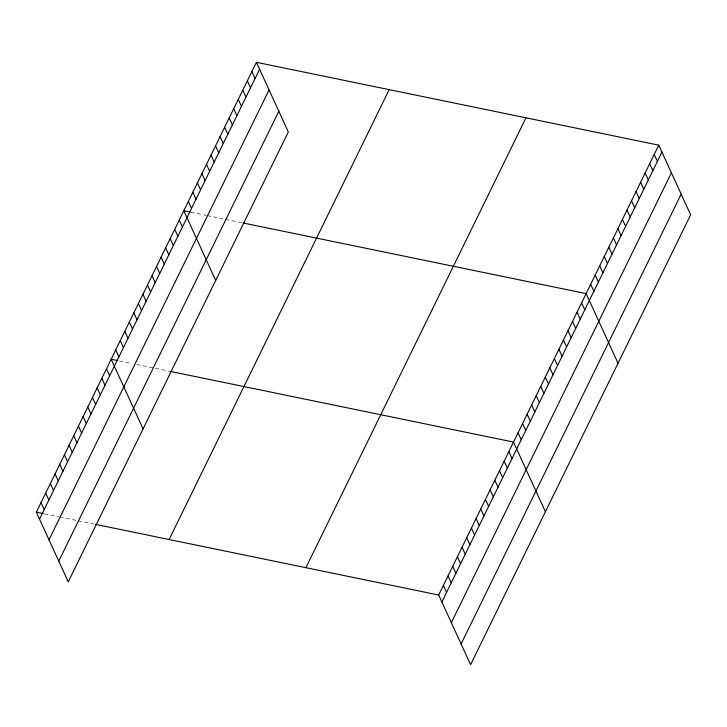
<?xml version="1.0" encoding="UTF-8"?>
<svg xmlns="http://www.w3.org/2000/svg" width="727" height="727" viewBox="0 0 727 727"><rect width="100%" height="100%" fill="white"/><g stroke="black" fill="none" stroke-linecap="round" stroke-linejoin="round"><path stroke-width="0.55" stroke-dasharray="3.63 2.73" d="M190.937 212.239L206.259 215.392M207.286 215.601L224.643 219.181M225.67 219.39L242.009 222.753M119.346 360.91L131.596 363.427M136.703 364.481L170.409 371.424M44.52 513.862L58.823 516.806M59.841 517.024L77.207 520.596M78.225 520.805L94.565 524.167"/><path stroke-width="1.09" d="M256.413 62.304L288.31 131.969L68.247 581.845L36.35 512.181L256.413 62.304L658.753 145.155L690.65 214.819L470.587 664.696L438.69 595.031L658.753 145.155M39.531 519.123L259.594 69.256M49.009 539.825L269.063 89.948M58.769 561.153L278.832 111.276M169.127 539.525L389.181 89.648M305.922 567.687L525.984 117.81M441.871 601.974L661.933 152.097M451.349 622.666L671.412 172.799M461.109 643.995L681.172 194.118M189.92 212.03L183.795 210.766L215.683 280.431M243.027 222.962L586.135 293.608L618.032 363.273M117.301 360.492L111.167 359.229L143.065 428.885M170.409 371.424L513.516 442.071L545.414 511.735M36.35 512.181L43.502 513.653M95.591 524.385L438.69 595.031M654.218 154.433L657.399 161.376M649.674 163.711L652.855 170.654M645.14 172.99L648.32 179.932M640.605 182.268L643.777 189.211M636.061 191.546L639.242 198.489M631.527 200.825L634.698 207.768M626.983 210.103L630.164 217.046M622.448 219.381L625.629 226.324M617.905 228.66L621.085 235.603M613.37 237.938L616.551 244.881M608.826 247.216L612.007 254.159M604.291 256.495L607.472 263.438M599.748 265.773L602.928 272.725M595.213 275.051L598.394 282.003M590.678 284.33L593.85 291.282M581.6 302.895L584.772 309.838M577.056 312.174L580.237 319.117M572.522 321.452L575.702 328.395M567.978 330.73L571.158 337.673M563.443 340.009L566.624 346.952M558.899 349.287L562.08 356.23M554.365 358.565L557.545 365.508M549.821 367.844L553.002 374.787M545.286 377.122L548.467 384.065M540.752 386.4L543.923 393.343M536.208 395.679L539.389 402.622M531.673 404.957L534.854 411.9M527.13 414.236L530.31 421.178M522.595 423.514L525.775 430.457M518.051 432.792L521.232 439.735M508.836 451.631L512.017 458.573M504.165 461.191L507.346 468.133M499.485 470.751L502.666 477.694M494.814 480.311L497.986 487.254M490.134 489.871L493.315 496.814M485.454 499.431L488.635 506.374M480.783 508.991L483.964 515.934M476.103 518.551L479.284 525.494M471.432 528.111L474.604 535.054M466.752 537.671L469.933 544.614M251.869 71.582L255.05 78.534M462.072 547.231L465.253 554.174M247.334 80.861L250.515 87.813M457.401 556.791L460.582 563.734M242.791 90.148L245.971 97.091M452.721 566.351L455.902 573.294M238.256 99.426L241.437 106.369M448.05 575.911L451.222 582.854M233.721 108.705L236.893 115.648M443.37 585.471L446.551 592.414M229.178 117.983L232.358 124.926M224.643 127.261L227.824 134.204M220.099 136.54L223.28 143.483M215.565 145.818L218.745 152.761M211.021 155.096L214.201 162.039M206.486 164.375L209.667 171.318M201.942 173.653L205.123 180.596M197.408 182.931L200.588 189.874M192.873 192.21L196.045 199.153M188.329 201.488L191.51 208.431M179.251 220.045L182.432 226.988M174.716 229.323L177.897 236.266M170.173 238.601L173.353 245.544M165.638 247.88L168.818 254.823M161.094 257.158L164.275 264.101M156.559 266.436L159.74 273.379M152.016 275.715L155.196 282.658M147.481 284.993L150.662 291.936M142.946 294.271L146.118 301.223M138.403 303.55L141.583 310.502M133.868 312.828L137.049 319.78M129.324 322.106L132.505 329.058M124.79 331.394L127.97 338.337M120.246 340.672L123.426 347.615M115.711 349.951L118.892 356.893M106.496 368.789L109.677 375.732M101.816 378.349L104.997 385.292M97.145 387.909L100.317 394.852M92.465 397.469L95.646 404.412M87.785 407.029L90.966 413.972M83.114 416.589L86.295 423.532M78.434 426.149L81.615 433.092M73.763 435.7L76.944 442.652M69.083 445.26L72.264 452.212M64.412 454.82L67.584 461.772M59.732 464.38L62.913 471.332M55.052 473.94L58.233 480.892M50.381 483.5L53.562 490.452M45.701 493.06L48.882 500.012M41.03 502.621L44.202 509.572"/></g></svg>
